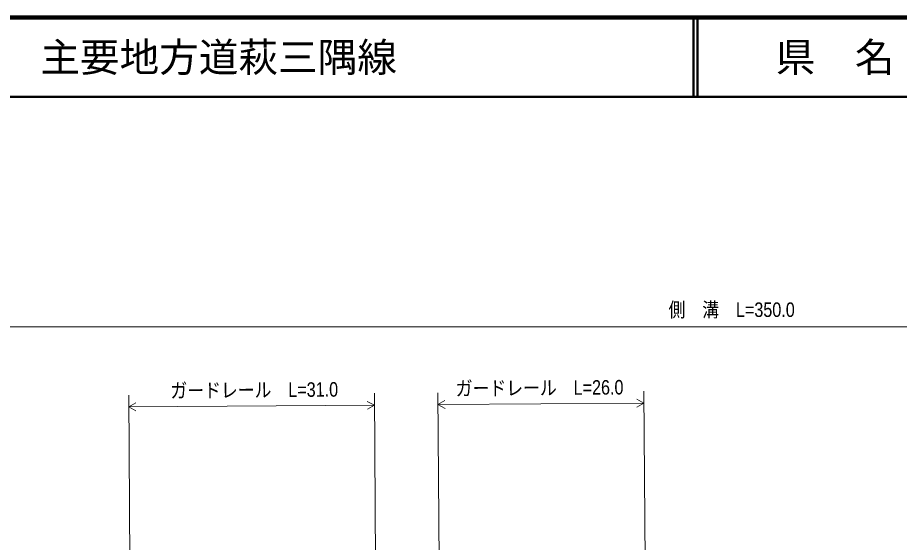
# Model space of a CAD drawing. Units: millimetres, scale not verified. Extents: x 40000 to 680000, y 20000 to 380000.
# Drawn here: x 212470 to 323737, y 313789 to 380000 of the extents above; entities that cross this region are included whole.
import ezdxf
from ezdxf.enums import TextEntityAlignment as Align

# ---------------------------------------------------------------- set-up
doc = ezdxf.new("R2010")
doc.units = ezdxf.units.MM
doc.header["$LTSCALE"] = 1000
for name, color, linetype, lineweight in [('M-STR-HTXT', 7, 'Continuous', 13), ('M-TTL', 2, 'Continuous', 140), ('M-TTL-LINE', 7, 'Continuous', 50), ('M-TTL-TXT', 7, 'Continuous', 13)]:
    doc.layers.add(name, color=color, linetype=linetype, lineweight=lineweight)
doc.styles.add('ＭＳ ゴシック', font='')
doc.styles.add('ＭＳ Ｐゴシック', font='')
doc.styles.get('ＭＳ ゴシック').set_extended_font_data('MS Gothic')
doc.styles.get('ＭＳ Ｐゴシック').set_extended_font_data('MS PGothic')

msp = doc.modelspace()

# ---------------------------------------------------------------- linework, layer by layer
at = {"layer": 'M-STR-HTXT'}
for p, q in [((142078, 340988), (457242, 340988)), ((291889, 279372), (291486, 332865)), ((226891, 278882), (226487, 332375)), ((257498, 331090), (256595, 331584)), ((257890, 279116), (257486, 332609)), ((265890, 279176), (265486, 332669)), ((265498, 331170), (266394, 331676)), ((291497, 331350), (290594, 331843)), ((226499, 330876), (227395, 331382)), ((257498, 331090), (226499, 330876)), ((226499, 330876), (227402, 330382)), ((257498, 331090), (256602, 330584)), ((291497, 331350), (265498, 331170)), ((265498, 331170), (266401, 330676)), ((291497, 331350), (290601, 330844))]:
    msp.add_line(p, q, dxfattribs=at)
at = {"layer": 'M-TTL'}
msp.add_line((680000, 380000), (40000, 380000), dxfattribs=at)
at = {"layer": 'M-TTL-LINE'}
for p, q in [((297750, 380000), (297750, 370000)), ((298250, 380000), (298250, 370000)), ((40000, 370000), (680000, 370000))]:
    msp.add_line(p, q, dxfattribs=at)

# ---------------------------------------------------------------- texts
at = {"layer": 'M-STR-HTXT', "style": 'ＭＳ Ｐゴシック', "width": 0.85}
msp.add_text('側\u3000溝\u3000L=350.0', height=1833, dxfattribs=at).set_placement((294611, 341682), align=Align.BOTTOM_LEFT)
for s, p in [('ガードレール\u3000L=31.0', (231756, 331470)), ('ガードレール\u3000L=26.0', (267763, 331741))]:
    msp.add_text(s, height=1833, rotation=0.432, dxfattribs=at).set_placement(p, align=Align.BOTTOM_LEFT)
at = {"layer": 'M-TTL-TXT', "style": 'ＭＳ ゴシック'}
msp.add_text('路 線 名      主要地方道萩三隅線', height=3666, dxfattribs=at).set_placement((180380, 375000), align=Align.MIDDLE_LEFT)
msp.add_text('県\u3000名', height=3666, dxfattribs=at).set_placement((315625, 375000), align=Align.MIDDLE_CENTER)

doc.saveas('drawing.dxf')
